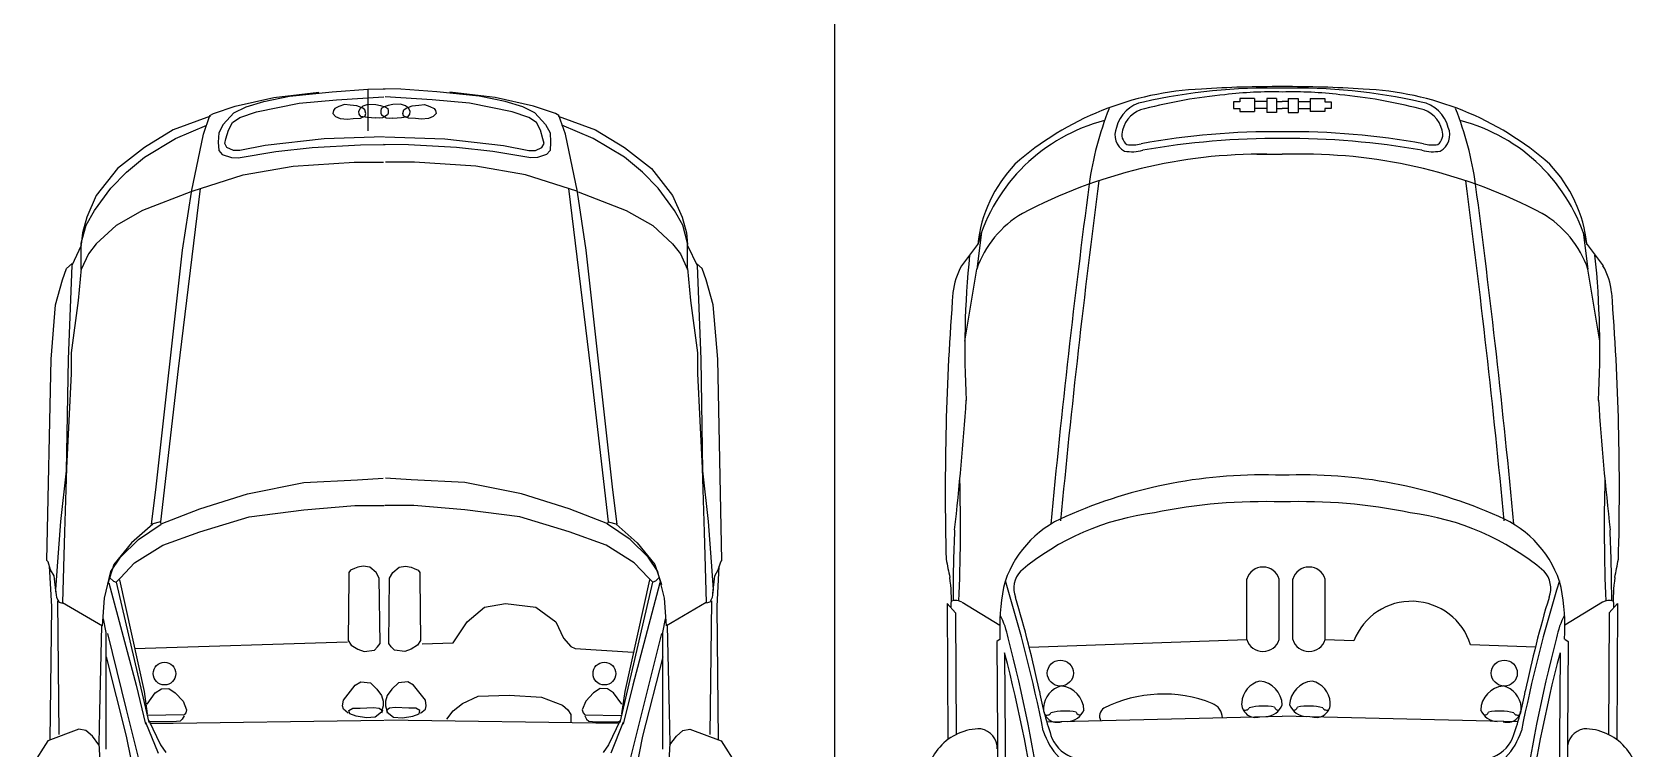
# Model space of a CAD drawing. Header units: inches. Extents: x 484217 to 497210, y -26946 to -21493.
# Drawn here: x 492484.4 to 492664.3, y -22637.6 to -22557.2 of the extents above; entities that cross this region are included whole.
import ezdxf

# ---------------------------------------------------------------- set-up
doc = ezdxf.new("R2010")
doc.units = ezdxf.units.IN
doc.header["$LTSCALE"] = 20
doc.header["$MEASUREMENT"] = 0
for name, color, linetype in [('ceco.net 92', 9, 'Continuous'), ('ceco.net 93', 161, 'Continuous'), ('Parking', 7, 'Continuous')]:
    doc.layers.add(name, color=color, linetype=linetype)

msp = doc.modelspace()

# ---------------------------------------------------------------- linework, layer by layer
at = {"layer": 'ceco.net 92', "linetype": 'ByBlock', "ltscale": 0.4}
for p, q in [((492621.44, -22564.65), (492619.78, -22564.65)), ((492619.78, -22564.65), (492619.78, -22565.03)), ((492621.44, -22564.65), (492621.44, -22566.11)), ((492622.81, -22564.66), (492622.81, -22566.21)), ((492623.92, -22564.66), (492622.81, -22564.66)), ((492623.92, -22564.66), (492623.92, -22566.21)), ((492625.21, -22564.66), (492625.21, -22566.21)), ((492625.21, -22564.66), (492626.32, -22564.66)), ((492626.32, -22564.66), (492626.32, -22566.21)), ((492627.69, -22564.65), (492627.69, -22566.11)), ((492627.69, -22564.65), (492629.34, -22564.65)), ((492629.34, -22564.65), (492629.34, -22565.03)), ((492619.1, -22565.03), (492619.1, -22565.77)), ((492619.78, -22565.03), (492619.1, -22565.03)), ((492619.1, -22565.77), (492619.78, -22565.77)), ((492619.78, -22565.77), (492619.78, -22566.11)), ((492619.78, -22566.11), (492621.44, -22566.11)), ((492622.81, -22564.98), (492621.44, -22564.98)), ((492622.81, -22565.78), (492621.44, -22565.78)), ((492623.92, -22566.21), (492622.81, -22566.21)), ((492623.92, -22564.98), (492624.56, -22564.98)), ((492623.92, -22565.78), (492624.56, -22565.78)), ((492625.21, -22564.98), (492624.56, -22564.98)), ((492625.21, -22565.78), (492624.56, -22565.78)), ((492625.21, -22566.21), (492626.32, -22566.21)), ((492626.32, -22564.98), (492627.69, -22564.98)), ((492626.32, -22565.78), (492627.69, -22565.78)), ((492629.34, -22566.11), (492627.69, -22566.11)), ((492629.34, -22565.03), (492630.03, -22565.03)), ((492629.34, -22565.77), (492629.34, -22566.11)), ((492630.03, -22565.77), (492629.34, -22565.77)), ((492630.03, -22565.03), (492630.03, -22565.77)), ((492621.7, -22570.89), (492624.56, -22570.89)), ((492627.42, -22570.89), (492624.56, -22570.89)), ((492590.41, -22581.01), (492588.62, -22583.4)), ((492590.85, -22579.64), (492590.31, -22583.79)), ((492658.27, -22579.64), (492658.82, -22583.79)), ((492658.71, -22581.01), (492660.51, -22583.4)), ((492588.97, -22591.85), (492590.31, -22583.79)), ((492660.15, -22591.85), (492658.82, -22583.79)), ((492620.59, -22625.29), (492620.59, -22618.51)), ((492624.2, -22625.29), (492624.2, -22618.51)), ((492625.74, -22625.29), (492625.74, -22618.51)), ((492629.35, -22625.29), (492629.35, -22618.51)), ((492587.01, -22621.27), (492587.08, -22636.52)), ((492587.01, -22621.27), (492587.93, -22622.32)), ((492587.93, -22622.32), (492587.99, -22635.95)), ((492588.66, -22621.11), (492592.9, -22623.67)), ((492660.46, -22621.11), (492656.23, -22623.67)), ((492661.19, -22622.32), (492661.13, -22635.95)), ((492662.11, -22621.27), (492661.19, -22622.32)), ((492662.11, -22621.27), (492662.04, -22636.52)), ((492592.92, -22625.24), (492592.55, -22625.53)), ((492592.55, -22625.53), (492592.76, -22656.63)), ((492596.21, -22626.16), (492620.59, -22625.29)), ((492632.59, -22625.44), (492629.34, -22625.32)), ((492652.92, -22626.16), (492645.65, -22625.9)), ((492656.21, -22625.24), (492656.58, -22625.53)), ((492656.58, -22625.53), (492656.37, -22656.63)), ((492593.43, -22626.77), (492593.64, -22659.09)), ((492655.69, -22626.77), (492655.48, -22659.09)), ((492598.16, -22634.53), (492624.56, -22633.88)), ((492650.97, -22634.53), (492624.56, -22633.88))]:
    msp.add_line(p, q, dxfattribs=at)
for centre in [(492599.68, -22629.06), (492649.44, -22629.06)]:
    msp.add_circle(centre, 1.46, dxfattribs=at)
for centre, radius, start, end in [((492616.97, -22597.44), 33.88, 92.4796, 131.3533), ((492623.17, -22628.67), 65.18, 88.7766, 102.5631), ((492623.24, -22619.52), 55.53, 95.2882, 104.725), ((492623.96, -22691.4), 128.08, 89.7285, 93.7838), ((492623.2, -22604.06), 40.15, 88.0499, 97.256), ((492625.17, -22691.4), 128.08, 86.2162, 90.2715), ((492625.95, -22628.67), 65.18, 77.4369, 91.2234), ((492625.93, -22604.06), 40.15, 82.744, 91.9501), ((492625.88, -22619.52), 55.53, 75.275, 84.7118), ((492632.16, -22597.44), 33.88, 48.6467, 87.5204), ((492639.26, -22579.36), 36.72, 158.3042, 172.0015), ((492609.64, -22568.76), 3.77, 99.9668, 167.0163), ((492609.71, -22568.88), 3.12, 100.7117, 167.7366), ((492639.42, -22568.88), 3.12, 12.2634, 79.2883), ((492639.48, -22568.76), 3.77, 12.9837, 80.0332), ((492609.86, -22579.36), 36.72, 7.9985, 21.6958), ((492609.59, -22586.44), 19.93, 104.3742, 164.1868), ((492607.86, -22568.74), 2.06, 156.3023, 241.261), ((492607.97, -22568.7), 1.4, 159.8902, 233.0209), ((492623.69, -22651.19), 82.82, 89.4, 100.4078), ((492625.43, -22651.19), 82.82, 79.5922, 90.6), ((492641.15, -22568.7), 1.4, 306.9791, 20.1098), ((492641.27, -22568.74), 2.06, 298.739, 23.6977), ((492639.54, -22586.44), 19.93, 15.8132, 75.6258), ((492607.67, -22565.01), 4.84, 263.5513, 282.6293), ((492623.89, -22654.79), 85.65, 89.5489, 100.0611), ((492625.24, -22654.79), 85.65, 79.9389, 90.4511), ((492641.45, -22565.01), 4.84, 257.3707, 276.4487), ((492605.8, -22582.68), 15.47, 136.4256, 173.7926), ((492622.27, -22628.42), 57.53, 89.4335, 117.8054), ((492607.73, -22566.19), 4.43, 258.7929, 285.674), ((492626.85, -22628.42), 57.53, 62.1946, 90.5665), ((492641.4, -22566.19), 4.43, 254.326, 281.2071), ((492643.33, -22582.68), 15.47, 6.2074, 43.5744), ((493653.15, -22711.55), 1058.14, 172.52343, 174.60096), ((491595.98, -22711.55), 1058.14, 5.39904, 7.47657), ((493652.05, -22711.93), 1058.14, 172.52343, 174.60096), ((491597.08, -22711.93), 1058.14, 5.39904, 7.47657), ((492601.39, -22587.65), 11.74, 120.5083, 160.8185), ((492647.73, -22587.65), 11.74, 19.1815, 59.4917), ((492691.44, -22592.75), 102.47, 174.0929, 183.208), ((492557.68, -22592.75), 102.47, 356.792, 5.9071), ((492595.04, -22587.14), 7.43, 149.7763, 174.3378), ((492654.08, -22587.14), 7.43, 5.6622, 30.2237), ((492870.85, -22608.51), 284.07, 175.5391, 181.5729), ((492378.27, -22608.51), 284.07, 358.4271, 4.4609), ((492259.52, -22576.27), 330.36, 353.6138, 356.1446), ((492989.61, -22576.27), 330.36, 183.8554, 186.3862), ((492403.49, -22612.77), 185, 357.4583, 1.6741), ((492622.32, -22661.14), 54.3, 87.6369, 113.9407), ((492626.8, -22661.14), 54.3, 66.0593, 92.3631), ((492845.64, -22612.77), 185, 178.3259, 182.5417), ((492622.44, -22669.67), 59.83, 87.9716, 101.7858), ((492626.68, -22669.67), 59.83, 78.2142, 92.0284), ((492604.89, -22622.61), 12.02, 112.5113, 164.7357), ((492613.76, -22639.7), 28.82, 97.0586, 129.984), ((492635.36, -22639.7), 28.82, 50.016, 82.9414), ((492644.23, -22622.61), 12.02, 15.2643, 67.4887), ((492765.66, -22621.05), 178.01, 177.4141, 179.9724), ((492483.47, -22621.05), 178.01, 0.0276, 2.5859), ((492708.9, -22593.2), 124.18, 190.7237, 191.683), ((492540.22, -22593.2), 124.18, 348.317, 349.2763), ((492572.15, -22620.71), 15.32, 356.0663, 8.8793), ((492433.77, -22668.13), 167.21, 11.2414, 17.1819), ((492597.26, -22619.54), 2.79, 136.3282, 201.5072), ((492622.39, -22619.06), 1.89, 16.8513, 163.1487), ((492627.55, -22619.06), 1.89, 16.8513, 163.1487), ((492815.36, -22668.13), 167.21, 162.8181, 168.7586), ((492651.86, -22619.54), 2.79, 338.4928, 43.6718), ((492676.97, -22620.71), 15.32, 171.1207, 183.9337), ((492619.47, -22624.07), 26.58, 169.9869, 182.5209), ((492475.95, -22656.22), 123.95, 11.6969, 16.7153), ((492773.17, -22656.22), 123.95, 163.2847, 168.3031), ((492629.65, -22624.07), 26.58, 357.4791, 10.0131), ((492587.94, -22622.46), 1.53, 62.0371, 107.8668), ((492639.04, -22627.93), 6.92, 17.033, 158.902), ((492661.18, -22622.46), 1.53, 72.1332, 117.9629), ((492584.64, -22626.88), 9.36, 10.8566, 27.5456), ((492664.48, -22626.88), 9.36, 152.4544, 169.1434), ((492435.77, -22666.57), 163.41, 7.7493, 14.6958), ((492622.39, -22624.75), 1.89, 196.8513, 343.1487), ((492627.55, -22624.75), 1.89, 196.8513, 343.1487), ((492813.35, -22666.57), 163.41, 165.3042, 172.2507), ((492435.37, -22668.23), 163.41, 7.7493, 14.6958), ((492813.75, -22668.23), 163.41, 165.3042, 172.2507), ((492632.78, -22624.39), 36.08, 190.696, 199.3746), ((492600.44, -22633.09), 2.66, 103.566, 176.0612), ((492599.53, -22633.3), 2.8, 2.334, 84.3155), ((492611.23, -22646.32), 14.91, 68.4751, 116.5496), ((492622.66, -22632.54), 2.66, 103.566, 176.0612), ((492621.76, -22632.74), 2.8, 2.334, 84.3155), ((492628.18, -22632.74), 2.8, 95.6845, 177.666), ((492627.28, -22632.54), 2.66, 3.9388, 76.434), ((492649.59, -22633.3), 2.8, 95.6845, 177.666), ((492648.69, -22633.09), 2.66, 3.9388, 76.434), ((492616.34, -22624.39), 36.08, 340.6254, 349.304), ((492599.34, -22633.02), 1.56, 176.1507, 287.7977), ((492600.37, -22632.35), 2.14, 273.1658, 337.0853), ((492605.17, -22633.89), 1.09, 123.5132, 207.8422), ((492616.05, -22634.15), 1.81, 2.6246, 69.052), ((492621.56, -22632.46), 1.56, 176.1507, 287.7977), ((492620.42, -22632.71), 0.5, 239.575, 329.6698), ((492622.46, -22638.98), 6.23, 78.532, 104.9657), ((492622.59, -22631.79), 2.14, 273.1658, 337.0853), ((492624.11, -22632.78), 0.432, 193.8542, 281.6444), ((492627.35, -22631.79), 2.14, 202.9147, 266.8342), ((492625.83, -22632.78), 0.432, 258.3556, 346.1458), ((492627.49, -22638.98), 6.23, 75.0343, 101.468), ((492628.38, -22632.46), 1.56, 252.2023, 3.8493), ((492629.53, -22632.71), 0.5, 210.3302, 300.425), ((492648.76, -22632.35), 2.14, 202.9147, 266.8342), ((492649.79, -22633.02), 1.56, 252.2023, 3.8493), ((492598.19, -22633.27), 0.5, 239.575, 329.6698), ((492600.23, -22639.54), 6.23, 78.532, 104.9657), ((492601.89, -22633.33), 0.432, 193.8542, 281.6444), ((492647.24, -22633.33), 0.432, 258.3556, 346.1458), ((492648.89, -22639.54), 6.23, 75.0343, 101.468), ((492650.93, -22633.27), 0.5, 210.3302, 300.425), ((492590.72, -22641.41), 6.11, 89.4849, 138.3148), ((492590.37, -22637.52), 2.24, 358.947, 79.5939), ((492604.86, -22633.34), 7.42, 197.1686, 224.1637), ((492602.52, -22634.62), 4.16, 204.8162, 253.1166), ((492646.6, -22634.62), 4.16, 286.8834, 335.1838), ((492644.26, -22633.34), 7.42, 315.8363, 342.8314), ((492658.75, -22637.52), 2.24, 100.4061, 181.053), ((492658.4, -22641.41), 6.11, 41.6852, 90.5151), ((492589.63, -22640.69), 4.81, 136.1162, 195.2311), ((492659.49, -22640.69), 4.81, 344.7689, 43.8838)]:
    msp.add_arc(centre, radius, start, end, dxfattribs=at)
at = {"layer": 'ceco.net 93'}
for p, q in [((492507.2, -22565.51), (492511.52, -22564.55)), ((492510.4, -22564.97), (492513.29, -22564.4)), ((492511.52, -22564.55), (492516.58, -22563.95)), ((492513.29, -22564.4), (492518.05, -22563.89)), ((492514.37, -22565.19), (492518.56, -22564.8)), ((492518.05, -22563.89), (492522.08, -22563.6)), ((492518.56, -22564.8), (492523.84, -22564.46)), ((492522.08, -22563.6), (492524.01, -22563.55)), ((492522.08, -22563.6), (492522.08, -22568.26)), ((492525.76, -22563.6), (492523.83, -22563.55)), ((492529.28, -22564.8), (492524, -22564.46)), ((492529.79, -22563.89), (492525.76, -22563.6)), ((492533.47, -22565.19), (492529.28, -22564.8)), ((492534.55, -22564.4), (492529.79, -22563.89)), ((492536.32, -22564.55), (492531.26, -22563.95)), ((492537.44, -22564.97), (492534.55, -22564.4)), ((492540.64, -22565.51), (492536.32, -22564.55)), ((492504.43, -22566.62), (492500.26, -22568.17)), ((492503.63, -22568.64), (492504.37, -22566.56)), ((492504.37, -22566.56), (492504.75, -22566.33)), ((492504.75, -22566.33), (492507.2, -22565.51)), ((492507.05, -22566.27), (492505.86, -22567.58)), ((492507.05, -22566.27), (492508.41, -22565.59)), ((492507.73, -22566.78), (492509.6, -22566.16)), ((492508.41, -22565.59), (492510.4, -22564.97)), ((492509.6, -22566.16), (492514.37, -22565.19)), ((492518.21, -22565.99), (492518.13, -22566.33)), ((492518.13, -22566.33), (492518.44, -22566.68)), ((492518.36, -22565.76), (492518.21, -22565.99)), ((492518.82, -22565.53), (492518.36, -22565.76)), ((492518.44, -22566.68), (492518.97, -22566.91)), ((492519.43, -22565.34), (492518.82, -22565.53)), ((492520.08, -22565.41), (492519.43, -22565.34)), ((492520.81, -22565.49), (492520.08, -22565.41)), ((492521.5, -22565.72), (492520.81, -22565.49)), ((492521.04, -22566.1), (492521.19, -22565.76)), ((492521.08, -22566.41), (492521.04, -22566.1)), ((492521.27, -22566.68), (492521.08, -22566.41)), ((492521.19, -22565.76), (492521.54, -22565.49)), ((492521.23, -22566.87), (492521.81, -22566.6)), ((492522, -22566.79), (492521.27, -22566.68)), ((492521.73, -22565.91), (492521.5, -22565.72)), ((492521.54, -22565.49), (492522.11, -22565.3)), ((492521.84, -22566.33), (492521.73, -22565.91)), ((492521.77, -22566.6), (492521.84, -22566.33)), ((492522.11, -22565.3), (492522.95, -22565.34)), ((492522.95, -22565.34), (492523.49, -22565.45)), ((492523.49, -22565.45), (492523.95, -22565.57)), ((492523.54, -22565.76), (492523.51, -22566.03)), ((492523.51, -22566.03), (492523.51, -22566.29)), ((492523.51, -22566.29), (492523.58, -22566.49)), ((492523.89, -22565.57), (492523.54, -22565.76)), ((492523.58, -22566.49), (492523.89, -22566.68)), ((492523.95, -22566.68), (492523.72, -22566.83)), ((492524.35, -22565.45), (492523.89, -22565.57)), ((492523.89, -22566.68), (492524.12, -22566.83)), ((492523.95, -22565.57), (492524.29, -22565.76)), ((492524.26, -22566.49), (492523.95, -22566.68)), ((492524.33, -22566.29), (492524.26, -22566.49)), ((492524.29, -22565.76), (492524.33, -22566.03)), ((492524.33, -22566.03), (492524.33, -22566.29)), ((492524.88, -22565.34), (492524.35, -22565.45)), ((492525.73, -22565.3), (492524.88, -22565.34)), ((492526.3, -22565.49), (492525.73, -22565.3)), ((492525.84, -22566.79), (492526.57, -22566.68)), ((492525.99, -22566.33), (492526.11, -22565.91)), ((492526.07, -22566.6), (492525.99, -22566.33)), ((492526.61, -22566.87), (492526.03, -22566.6)), ((492526.11, -22565.91), (492526.34, -22565.72)), ((492526.65, -22565.76), (492526.3, -22565.49)), ((492526.34, -22565.72), (492527.03, -22565.49)), ((492526.57, -22566.68), (492526.76, -22566.41)), ((492526.8, -22566.1), (492526.65, -22565.76)), ((492526.76, -22566.41), (492526.8, -22566.1)), ((492527.03, -22565.49), (492527.76, -22565.41)), ((492527.76, -22565.41), (492528.41, -22565.34)), ((492528.41, -22565.34), (492529.02, -22565.53)), ((492529.4, -22566.68), (492528.87, -22566.91)), ((492529.02, -22565.53), (492529.48, -22565.76)), ((492529.71, -22566.33), (492529.4, -22566.68)), ((492529.48, -22565.76), (492529.63, -22565.99)), ((492529.63, -22565.99), (492529.71, -22566.33)), ((492538.23, -22566.16), (492533.47, -22565.19)), ((492539.43, -22565.59), (492537.44, -22564.97)), ((492540.11, -22566.78), (492538.23, -22566.16)), ((492540.79, -22566.27), (492539.43, -22565.59)), ((492543.09, -22566.33), (492540.64, -22565.51)), ((492540.79, -22566.27), (492541.98, -22567.58)), ((492543.47, -22566.56), (492543.09, -22566.33)), ((492543.4, -22566.62), (492547.58, -22568.17)), ((492544.21, -22568.64), (492543.47, -22566.56)), ((492500.26, -22568.17), (492497.02, -22570.13)), ((492500.52, -22569.12), (492504.03, -22567.63)), ((492505.35, -22568.49), (492505.3, -22569.56)), ((492505.86, -22567.58), (492505.35, -22568.49)), ((492506.15, -22569.17), (492506.43, -22568.2)), ((492506.43, -22568.2), (492506.88, -22567.35)), ((492506.88, -22567.35), (492507.73, -22566.78)), ((492518.97, -22566.91), (492519.78, -22566.95)), ((492519.78, -22566.95), (492520.43, -22566.91)), ((492520.43, -22566.91), (492521.23, -22566.87)), ((492522.95, -22566.87), (492522, -22566.79)), ((492523.34, -22566.87), (492522.95, -22566.83)), ((492523.72, -22566.83), (492523.34, -22566.87)), ((492524.12, -22566.83), (492524.5, -22566.87)), ((492524.5, -22566.87), (492524.88, -22566.83)), ((492524.88, -22566.87), (492525.84, -22566.79)), ((492527.41, -22566.91), (492526.61, -22566.87)), ((492528.06, -22566.95), (492527.41, -22566.91)), ((492528.87, -22566.91), (492528.06, -22566.95)), ((492540.96, -22567.35), (492540.11, -22566.78)), ((492541.41, -22568.2), (492540.96, -22567.35)), ((492541.69, -22569.17), (492541.41, -22568.2)), ((492541.98, -22567.58), (492542.49, -22568.49)), ((492542.49, -22568.49), (492542.54, -22569.56)), ((492547.31, -22569.12), (492543.81, -22567.63)), ((492547.58, -22568.17), (492550.82, -22570.13)), ((492497.02, -22570.13), (492493.99, -22572.49)), ((492497.02, -22571.21), (492500.52, -22569.12)), ((492502.29, -22575.13), (492503.63, -22568.64)), ((492505.3, -22569.56), (492505.35, -22570.47)), ((492506.03, -22569.68), (492506.15, -22569.17)), ((492506.26, -22570.13), (492506.03, -22569.68)), ((492507, -22570.47), (492506.26, -22570.13)), ((492510.57, -22569.91), (492507.73, -22570.47)), ((492517.15, -22569.17), (492510.57, -22569.91)), ((492511.76, -22570.59), (492515.84, -22570.13)), ((492515.84, -22570.13), (492521.23, -22569.85)), ((492523.89, -22568.94), (492517.15, -22569.17)), ((492521.23, -22569.85), (492524.01, -22569.79)), ((492526.61, -22569.85), (492523.83, -22569.79)), ((492523.95, -22568.94), (492530.69, -22569.17)), ((492532, -22570.13), (492526.61, -22569.85)), ((492530.69, -22569.17), (492537.27, -22569.91)), ((492536.08, -22570.59), (492532, -22570.13)), ((492537.27, -22569.91), (492540.11, -22570.47)), ((492540.84, -22570.47), (492541.58, -22570.13)), ((492541.58, -22570.13), (492541.81, -22569.68)), ((492541.81, -22569.68), (492541.69, -22569.17)), ((492542.54, -22569.56), (492542.49, -22570.47)), ((492545.55, -22575.13), (492544.21, -22568.64)), ((492550.82, -22571.21), (492547.31, -22569.12)), ((492550.82, -22570.13), (492553.85, -22572.49)), ((492495, -22572.9), (492497.02, -22571.21)), ((492505.35, -22570.47), (492505.75, -22570.93)), ((492505.75, -22570.93), (492506.77, -22571.27)), ((492506.77, -22571.27), (492507.51, -22571.32)), ((492507.73, -22570.47), (492507, -22570.47)), ((492507.51, -22571.32), (492511.76, -22570.59)), ((492513.68, -22572.22), (492520.52, -22571.77)), ((492520.52, -22571.77), (492523.8, -22571.77)), ((492527.31, -22571.77), (492524.04, -22571.77)), ((492534.16, -22572.22), (492527.31, -22571.77)), ((492540.33, -22571.32), (492536.08, -22570.59)), ((492540.11, -22570.47), (492540.84, -22570.47)), ((492541.07, -22571.27), (492540.33, -22571.32)), ((492542.09, -22570.93), (492541.07, -22571.27)), ((492542.49, -22570.47), (492542.09, -22570.93)), ((492552.84, -22572.9), (492550.82, -22571.21)), ((492493.99, -22572.49), (492491.63, -22575.53)), ((492493.24, -22574.72), (492495, -22572.9)), ((492502.36, -22575.05), (492508.09, -22573.19)), ((492508.09, -22573.19), (492513.68, -22572.22)), ((492539.74, -22573.19), (492534.16, -22572.22)), ((492545.48, -22575.05), (492539.74, -22573.19)), ((492554.6, -22574.72), (492552.84, -22572.9)), ((492553.85, -22572.49), (492556.21, -22575.53)), ((492491.63, -22575.53), (492490.55, -22577.96)), ((492491.42, -22577.22), (492493.24, -22574.72)), ((492502.21, -22575.13), (492496.82, -22577.22)), ((492503.28, -22574.75), (492500.82, -22594.96)), ((492501.29, -22581.66), (492502.28, -22575.14)), ((492544.56, -22574.75), (492547.02, -22594.96)), ((492546.55, -22581.66), (492545.56, -22575.14)), ((492545.63, -22575.13), (492551.02, -22577.22)), ((492556.42, -22577.22), (492554.6, -22574.72)), ((492556.21, -22575.53), (492557.29, -22577.96)), ((492490.48, -22578.84), (492491.42, -22577.22)), ((492496.82, -22577.22), (492493.85, -22578.9)), ((492551.02, -22577.22), (492553.99, -22578.9)), ((492557.36, -22578.84), (492556.42, -22577.22)), ((492489.94, -22580.86), (492490.48, -22578.84)), ((492490.55, -22577.96), (492490.08, -22579.71)), ((492493.85, -22578.9), (492491.63, -22580.93)), ((492553.99, -22578.9), (492556.21, -22580.93)), ((492557.29, -22577.96), (492557.76, -22579.71)), ((492557.9, -22580.86), (492557.36, -22578.84)), ((492490.08, -22579.71), (492489.94, -22581)), ((492489.94, -22583.83), (492489.94, -22580.86)), ((492491.63, -22580.93), (492490.75, -22582.08)), ((492556.21, -22580.93), (492557.09, -22582.08)), ((492557.76, -22579.71), (492557.9, -22581)), ((492557.9, -22583.83), (492557.9, -22580.86)), ((492489.94, -22581.12), (492488.87, -22583.38)), ((492490.75, -22582.08), (492489.94, -22583.83)), ((492498.3, -22608.52), (492501.29, -22581.66)), ((492549.54, -22608.52), (492546.55, -22581.66)), ((492557.09, -22582.08), (492557.9, -22583.83)), ((492557.9, -22581.12), (492558.97, -22583.38)), ((492487.85, -22584.96), (492488.3, -22583.72)), ((492488.3, -22583.72), (492488.93, -22583.15)), ((492488.87, -22583.38), (492488.47, -22593.88)), ((492489.94, -22583.72), (492489.6, -22587.28)), ((492557.9, -22583.72), (492558.24, -22587.28)), ((492559.53, -22583.72), (492558.91, -22583.15)), ((492558.97, -22583.38), (492559.37, -22593.88)), ((492559.99, -22584.96), (492559.53, -22583.72)), ((492487.06, -22587.79), (492487.85, -22584.96)), ((492560.78, -22587.79), (492559.99, -22584.96)), ((492486.56, -22593.88), (492487.06, -22587.79)), ((492489.6, -22587.28), (492488.81, -22593.15)), ((492558.24, -22587.28), (492559.03, -22593.15)), ((492561.28, -22593.88), (492560.78, -22587.79)), ((492488.81, -22593.15), (492488.81, -22595.47)), ((492559.03, -22593.15), (492559.03, -22595.47)), ((492486.1, -22616.42), (492486.56, -22593.88)), ((492488.47, -22593.88), (492488.25, -22606.37)), ((492488.81, -22595.47), (492488.3, -22606.08)), ((492500.82, -22594.96), (492498.83, -22612.11)), ((492547.02, -22594.96), (492549.01, -22612.11)), ((492559.03, -22595.47), (492559.53, -22606.08)), ((492559.37, -22593.88), (492559.59, -22606.37)), ((492561.73, -22616.42), (492561.28, -22593.88)), ((492488.3, -22606.08), (492488.08, -22613.26)), ((492559.53, -22606.08), (492559.76, -22613.26)), ((492488.25, -22606.37), (492487.63, -22612.07)), ((492508.56, -22608.98), (492514.89, -22607.69)), ((492514.89, -22607.69), (492520.92, -22607.39)), ((492520.92, -22607.39), (492523.78, -22607.19)), ((492526.92, -22607.39), (492524.06, -22607.19)), ((492532.95, -22607.69), (492526.92, -22607.39)), ((492539.28, -22608.98), (492532.95, -22607.69)), ((492559.59, -22606.37), (492560.21, -22612.07)), ((492497.83, -22612.38), (492498.3, -22608.52)), ((492503.23, -22610.66), (492508.56, -22608.98)), ((492544.61, -22610.66), (492539.28, -22608.98)), ((492550.01, -22612.38), (492549.54, -22608.52)), ((492498.88, -22612.34), (492503.23, -22610.66)), ((492503.23, -22613.23), (492508.76, -22611.55)), ((492508.76, -22611.55), (492514.89, -22610.76)), ((492514.89, -22610.76), (492520.62, -22610.26)), ((492520.62, -22610.26), (492523.88, -22610.26)), ((492527.22, -22610.26), (492523.96, -22610.26)), ((492532.95, -22610.76), (492527.22, -22610.26)), ((492539.08, -22611.55), (492532.95, -22610.76)), ((492544.61, -22613.23), (492539.08, -22611.55)), ((492548.96, -22612.34), (492544.61, -22610.66)), ((492487.63, -22612.07), (492487.29, -22616.59)), ((492488.08, -22613.26), (492487.85, -22621.16)), ((492497.95, -22612.35), (492495.58, -22614.44)), ((492496.37, -22614.1), (492498.91, -22612.35)), ((492498.83, -22612.11), (492497.83, -22612.38)), ((492498.91, -22612.35), (492498.85, -22612.13)), ((492499.08, -22614.71), (492503.23, -22613.23)), ((492548.76, -22614.71), (492544.61, -22613.23)), ((492548.93, -22612.35), (492548.99, -22612.13)), ((492551.47, -22614.1), (492548.93, -22612.35)), ((492549.01, -22612.11), (492550.01, -22612.38)), ((492549.89, -22612.35), (492552.26, -22614.44)), ((492559.76, -22613.26), (492559.99, -22621.16)), ((492560.21, -22612.07), (492560.55, -22616.59)), ((492495.58, -22614.44), (492493.61, -22616.87)), ((492494.34, -22616.08), (492496.37, -22614.1)), ((492495.91, -22616.69), (492499.08, -22614.71)), ((492551.93, -22616.69), (492548.76, -22614.71)), ((492553.5, -22616.08), (492551.47, -22614.1)), ((492552.26, -22614.44), (492554.23, -22616.87)), ((492486.22, -22616.59), (492486.1, -22616.42)), ((492486.5, -22617.49), (492486.22, -22616.59)), ((492486.63, -22621.58), (492486.39, -22617.09)), ((492487.29, -22616.59), (492487.06, -22619.69)), ((492493.61, -22616.87), (492492.87, -22619.13)), ((492493.27, -22617.66), (492494.34, -22616.08)), ((492494.33, -22618.38), (492495.91, -22616.69)), ((492521.55, -22617.08), (492520.93, -22617.17)), ((492522.27, -22617.17), (492521.55, -22617.08)), ((492525.57, -22617.17), (492526.29, -22617.08)), ((492526.29, -22617.08), (492526.91, -22617.17)), ((492553.51, -22618.38), (492551.93, -22616.69)), ((492554.57, -22617.66), (492553.5, -22616.08)), ((492554.23, -22616.87), (492554.97, -22619.13)), ((492560.55, -22616.59), (492560.78, -22619.69)), ((492561.21, -22621.58), (492561.45, -22617.09)), ((492561.34, -22617.49), (492561.62, -22616.59)), ((492561.62, -22616.59), (492561.73, -22616.42)), ((492486.89, -22618.17), (492486.5, -22617.49)), ((492487.12, -22620.15), (492486.89, -22618.17)), ((492492.54, -22620.65), (492493.27, -22617.66)), ((492493.15, -22618.38), (492493.54, -22618.77)), ((492493.54, -22618.77), (492493.84, -22618.87)), ((492493.84, -22618.87), (492494.33, -22618.38)), ((492493.85, -22618.87), (492497.52, -22634.61)), ((492494.21, -22618.6), (492496.98, -22631.12)), ((492519.94, -22618.42), (492519.86, -22625.4)), ((492520.12, -22617.52), (492519.94, -22617.79)), ((492519.94, -22617.79), (492519.94, -22618.6)), ((492520.57, -22617.34), (492520.12, -22617.52)), ((492520.93, -22617.17), (492520.57, -22617.34)), ((492522.98, -22617.79), (492522.27, -22617.17)), ((492523.34, -22618.42), (492522.98, -22617.79)), ((492523.43, -22625.75), (492523.34, -22618.42)), ((492524.41, -22625.75), (492524.5, -22618.42)), ((492524.5, -22618.42), (492524.86, -22617.79)), ((492524.86, -22617.79), (492525.57, -22617.17)), ((492526.91, -22617.17), (492527.27, -22617.34)), ((492527.27, -22617.34), (492527.72, -22617.52)), ((492527.72, -22617.52), (492527.89, -22617.79)), ((492527.89, -22617.79), (492527.89, -22618.6)), ((492527.89, -22618.42), (492527.98, -22625.4)), ((492553.98, -22618.87), (492550.32, -22634.61)), ((492553.63, -22618.6), (492550.86, -22631.12)), ((492554, -22618.87), (492553.51, -22618.38)), ((492554.3, -22618.77), (492554, -22618.87)), ((492554.69, -22618.38), (492554.3, -22618.77)), ((492555.3, -22620.65), (492554.57, -22617.66)), ((492560.72, -22620.15), (492560.94, -22618.17)), ((492560.94, -22618.17), (492561.34, -22617.49)), ((492487.06, -22619.69), (492487.18, -22620.6)), ((492487.18, -22620.6), (492487.46, -22621.11)), ((492492.31, -22623.76), (492492.54, -22620.65)), ((492493.05, -22618.95), (492496.09, -22630.4)), ((492554.79, -22618.95), (492551.75, -22630.4)), ((492555.53, -22623.76), (492555.3, -22620.65)), ((492560.66, -22620.6), (492560.38, -22621.11)), ((492560.78, -22619.69), (492560.66, -22620.6)), ((492486.47, -22636.59), (492486.63, -22621.58)), ((492487.27, -22620.94), (492487.43, -22635.94)), ((492487.46, -22621.11), (492487.85, -22621.22)), ((492487.85, -22621.16), (492492.31, -22623.76)), ((492533.19, -22623.3), (492535.14, -22621.66)), ((492535.14, -22621.66), (492537.5, -22621.25)), ((492537.5, -22621.25), (492540.89, -22621.66)), ((492540.89, -22621.66), (492543.15, -22623.3)), ((492559.99, -22621.16), (492555.53, -22623.76)), ((492560.38, -22621.11), (492559.99, -22621.22)), ((492560.57, -22620.94), (492560.41, -22635.94)), ((492561.37, -22636.59), (492561.21, -22621.58)), ((492492.22, -22623.76), (492492, -22633.37)), ((492492.72, -22624.49), (492492.43, -22622.96)), ((492531.64, -22625.67), (492533.19, -22623.3)), ((492543.15, -22623.3), (492543.98, -22625.16)), ((492555.11, -22624.49), (492555.41, -22622.96)), ((492555.62, -22623.76), (492555.84, -22633.37)), ((492492.72, -22637.6), (492492.72, -22624.49)), ((492492.87, -22624.63), (492494.98, -22633.15)), ((492495.91, -22626.29), (492519.77, -22625.57)), ((492519.86, -22625.4), (492520.21, -22625.93)), ((492520.21, -22625.93), (492520.93, -22626.38)), ((492523.16, -22626.11), (492523.43, -22625.75)), ((492524.68, -22626.11), (492524.41, -22625.75)), ((492527.63, -22625.93), (492526.91, -22626.38)), ((492527.98, -22625.4), (492527.63, -22625.93)), ((492528.15, -22625.77), (492531.64, -22625.67)), ((492543.98, -22625.16), (492544.8, -22626.08)), ((492544.8, -22626.08), (492545.31, -22626.29)), ((492554.97, -22624.63), (492552.86, -22633.15)), ((492555.11, -22637.6), (492555.11, -22624.49)), ((492492.72, -22627.25), (492494.98, -22636.14)), ((492520.93, -22626.38), (492521.64, -22626.65)), ((492521.64, -22626.65), (492522.8, -22626.47)), ((492522.8, -22626.47), (492523.16, -22626.11)), ((492525.04, -22626.47), (492524.68, -22626.11)), ((492526.2, -22626.65), (492525.04, -22626.47)), ((492526.91, -22626.38), (492526.2, -22626.65)), ((492545.31, -22626.29), (492551.79, -22626.7)), ((492555.11, -22627.25), (492552.86, -22636.14)), ((492496.09, -22630.4), (492497.16, -22634.79)), ((492496.98, -22631.12), (492497.34, -22633.63)), ((492497.32, -22632.54), (492498.24, -22631.27)), ((492498.24, -22631.27), (492498.93, -22630.83)), ((492498.93, -22630.83), (492499.75, -22630.78)), ((492499.75, -22630.78), (492500.48, -22631.27)), ((492500.48, -22631.27), (492501.36, -22632.19)), ((492519.32, -22632.1), (492520.66, -22630.4)), ((492520.66, -22630.4), (492521.29, -22630.05)), ((492521.29, -22630.05), (492522.36, -22630.14)), ((492522.36, -22630.14), (492523.07, -22630.85)), ((492523.07, -22630.85), (492523.61, -22631.57)), ((492524.77, -22630.85), (492524.23, -22631.57)), ((492525.48, -22630.14), (492524.77, -22630.85)), ((492526.55, -22630.05), (492525.48, -22630.14)), ((492527.18, -22630.4), (492526.55, -22630.05)), ((492528.52, -22632.1), (492527.18, -22630.4)), ((492547.35, -22631.27), (492546.48, -22632.19)), ((492548.09, -22630.78), (492547.35, -22631.27)), ((492548.91, -22630.83), (492548.09, -22630.78)), ((492549.6, -22631.27), (492548.91, -22630.83)), ((492550.52, -22632.54), (492549.6, -22631.27)), ((492550.86, -22631.12), (492550.5, -22633.63)), ((492551.75, -22630.4), (492550.68, -22634.79)), ((492494.98, -22633.15), (492496.51, -22639.27)), ((492501.36, -22632.19), (492501.75, -22633.17)), ((492501.75, -22633.17), (492501.65, -22633.51)), ((492519.23, -22632.73), (492519.32, -22632.1)), ((492519.32, -22633.09), (492519.23, -22632.73)), ((492519.86, -22633.54), (492519.32, -22633.09)), ((492519.94, -22633.27), (492520.39, -22633)), ((492520.03, -22633.63), (492519.94, -22633.27)), ((492520.39, -22633), (492521.2, -22633)), ((492521.2, -22633), (492522.71, -22632.91)), ((492522.71, -22632.91), (492523.34, -22633)), ((492523.34, -22633), (492523.7, -22633.27)), ((492523.61, -22631.57), (492523.79, -22632.19)), ((492523.79, -22632.73), (492523.61, -22633.36)), ((492523.7, -22633.27), (492523.61, -22633.54)), ((492523.79, -22632.19), (492523.79, -22632.73)), ((492524.23, -22631.57), (492524.05, -22632.19)), ((492524.05, -22632.19), (492524.05, -22632.73)), ((492524.05, -22632.73), (492524.23, -22633.36)), ((492524.5, -22633), (492524.14, -22633.27)), ((492524.14, -22633.27), (492524.23, -22633.54)), ((492525.12, -22632.91), (492524.5, -22633)), ((492526.64, -22633), (492525.12, -22632.91)), ((492527.45, -22633), (492526.64, -22633)), ((492527.89, -22633.27), (492527.45, -22633)), ((492527.81, -22633.63), (492527.89, -22633.27)), ((492527.98, -22633.54), (492528.52, -22633.09)), ((492528.61, -22632.73), (492528.52, -22632.1)), ((492528.52, -22633.09), (492528.61, -22632.73)), ((492531.64, -22633.29), (492532.67, -22632.46)), ((492532.67, -22632.46), (492534.42, -22631.64)), ((492534.42, -22631.64), (492537.91, -22631.54)), ((492537.91, -22631.54), (492541.51, -22631.74)), ((492541.51, -22631.74), (492543.87, -22632.67)), ((492543.87, -22632.67), (492544.49, -22633.18)), ((492544.49, -22633.18), (492544.8, -22633.7)), ((492546.48, -22632.19), (492546.09, -22633.17)), ((492546.09, -22633.17), (492546.19, -22633.51)), ((492552.86, -22633.15), (492551.33, -22639.27)), ((492492, -22633.37), (492491.92, -22636.94)), ((492497.16, -22634.57), (492498.55, -22638.05)), ((492501.46, -22633.75), (492497.37, -22633.8)), ((492497.51, -22634.39), (492498.81, -22637.09)), ((492497.71, -22634.53), (492497.56, -22634.44)), ((492497.61, -22634.7), (492523.88, -22634.34)), ((492500.19, -22634.53), (492497.71, -22634.53)), ((492501.02, -22634.44), (492500.19, -22634.53)), ((492501.26, -22634.24), (492501.02, -22634.44)), ((492501.46, -22633.85), (492501.26, -22634.24)), ((492501.65, -22633.51), (492501.46, -22633.75)), ((492520.75, -22633.89), (492520.03, -22633.63)), ((492521.91, -22634.07), (492520.75, -22633.89)), ((492522.89, -22633.98), (492521.91, -22634.07)), ((492523.61, -22633.45), (492522.89, -22633.98)), ((492550.23, -22634.7), (492523.96, -22634.34)), ((492524.23, -22633.45), (492524.95, -22633.98)), ((492524.95, -22633.98), (492525.93, -22634.07)), ((492525.93, -22634.07), (492527.09, -22633.89)), ((492527.09, -22633.89), (492527.81, -22633.63)), ((492530.92, -22634.21), (492531.64, -22633.29)), ((492544.8, -22633.7), (492544.8, -22634.31)), ((492544.8, -22634.31), (492544.8, -22634.52)), ((492546.19, -22633.51), (492546.38, -22633.75)), ((492546.38, -22633.75), (492550.47, -22633.8)), ((492546.38, -22633.85), (492546.58, -22634.24)), ((492546.58, -22634.24), (492546.82, -22634.44)), ((492546.82, -22634.44), (492547.65, -22634.53)), ((492547.65, -22634.53), (492550.13, -22634.53)), ((492550.33, -22634.39), (492549.03, -22637.09)), ((492550.68, -22634.57), (492549.29, -22638.05)), ((492550.13, -22634.53), (492550.28, -22634.44)), ((492555.84, -22633.37), (492555.92, -22636.94)), ((492486.18, -22636.65), (492484.43, -22639.42)), ((492489.67, -22635.34), (492486.18, -22636.65)), ((492490.47, -22635.48), (492489.67, -22635.34)), ((492491.2, -22636.14), (492490.47, -22635.48)), ((492491.92, -22637.09), (492491.2, -22636.14)), ((492494.98, -22636.14), (492496.22, -22642.33)), ((492552.86, -22636.14), (492551.62, -22642.33)), ((492555.92, -22637.09), (492556.64, -22636.14)), ((492556.64, -22636.14), (492557.37, -22635.48)), ((492557.37, -22635.48), (492558.17, -22635.34)), ((492558.17, -22635.34), (492561.66, -22636.65)), ((492561.66, -22636.65), (492563.41, -22639.42)), ((492491.92, -22636.94), (492492.14, -22640.87)), ((492498.81, -22637.09), (492499.42, -22637.96)), ((492549.03, -22637.09), (492548.42, -22637.96)), ((492555.92, -22636.94), (492555.7, -22640.87))]:
    msp.add_line(p, q, dxfattribs=at)
for centre in [(492499.27, -22629.12), (492548.57, -22629.12)]:
    msp.add_circle(centre, 1.27, dxfattribs=at)
at = {"layer": 'Parking'}
msp.add_line((492574.41, -22743.9), (492574.41, -22551.1), dxfattribs=at)
msp.add_line((492574.41, -22743.9), (492574.41, -22551.1), dxfattribs=at)

doc.saveas('drawing.dxf')
